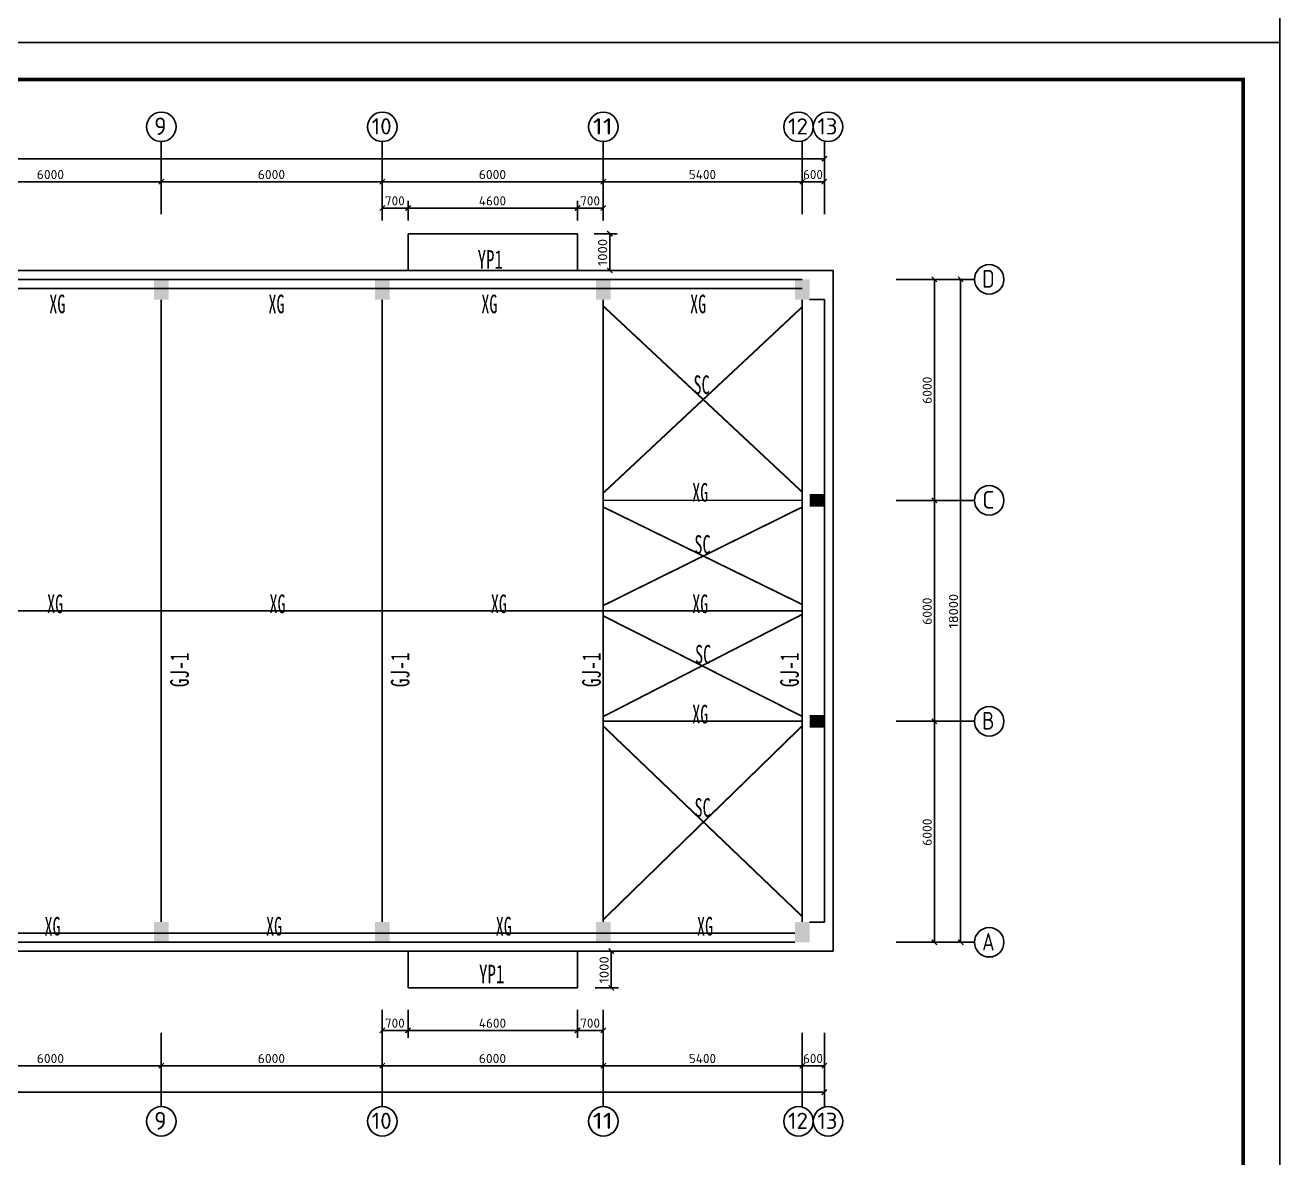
# Model space of a CAD drawing. Header units: millimetres. Extents: x 1442233 to 1526333, y -21810 to 275190.
# Drawn here: x 1492269 to 1526333, y 66704 to 97465 of the extents above; entities that cross this region are included whole.
import ezdxf
from ezdxf.enums import TextEntityAlignment as Align

# ---------------------------------------------------------------- set-up
doc = ezdxf.new("R2010")
doc.units = ezdxf.units.MM
doc.header["$LTSCALE"] = 1500
doc.linetypes.add('2', pattern=[37.999999, 29.999999, -3, 2, -3])
for name, color, linetype in [('1', 7, 'Continuous'), ('PUB_TITLE', 4, 'Continuous'), ('中文', 2, 'Continuous'), ('墙线__粗线', 7, 'Continuous'), ('尺寸线及数字', 253, 'Continuous'), ('层10104', 2, 'Continuous'), ('层411', 253, 'Continuous'), ('轴线__尺寸数字', 94, 'Continuous'), ('轴线__点划线', 94, '2'), ('轴线__轴线号和轴圈', 94, 'Continuous')]:
    doc.layers.add(name, color=color, linetype=linetype)
doc.styles.add('HZ', font='', dxfattribs={"width": 0.7, "height": 5})
doc.styles.get("Standard").update_dxf_attribs({"font": 'TSSDENG', "width": 0.75, "bigfont": 'TSSDCHN'})
doc.styles.get('HZ').set_extended_font_data('SimSun')

# ---------------------------------------------------------------- blocks, each defined once
blk = doc.blocks.new('1234')
at = {"layer": 'PUB_TITLE'}
blk.add_lwpolyline([(1825234, 779394), (1909334, 779394), (1909334, 838794), (1825234, 838794)], close=True, dxfattribs=at)
at = {"layer": 'PUB_TITLE', "const_width": 100}
blk.add_lwpolyline([(1827734, 780394), (1908334, 780394), (1908334, 837794), (1827734, 837794)], close=True, dxfattribs=at)

msp = doc.modelspace()

# ---------------------------------------------------------------- linework, layer by layer
at = {"layer": '中文'}
for p, q in [((1502666, 91800), (1502666, 90800)), ((1507266, 91800), (1507266, 90800)), ((1502666, 71320), (1502666, 72320)), ((1507266, 71320), (1507266, 72320))]:
    msp.add_line(p, q, dxfattribs=at)
at = {"layer": '墙线__粗线'}
for p, q in [((1502666, 91800), (1507266, 91800)), ((1454566, 90800), (1513366, 90800)), ((1513366, 90800), (1511866, 90800)), ((1513366, 90800), (1514206, 90800)), ((1514206, 90800), (1514206, 72560)), ((1454766, 90560), (1513366, 90560)), ((1513166, 90560), (1511866, 90560)), ((1513566, 90010), (1513966, 90010)), ((1513966, 90010), (1513966, 73110)), ((1513966, 73110), (1513966, 74360)), ((1514206, 72320), (1514206, 74360)), ((1513566, 73110), (1513966, 73110)), ((1513166, 72560), (1454566, 72560)), ((1513366, 72320), (1454566, 72320)), ((1513366, 72320), (1514206, 72320)), ((1507266, 71320), (1502666, 71320))]:
    msp.add_line(p, q, dxfattribs=at)
at = {"layer": '尺寸线及数字'}
for p, q in [((1501966, 92697), (1501966, 92163)), ((1502666, 92697), (1502666, 92163)), ((1502666, 92697), (1502666, 92163)), ((1507266, 92697), (1507266, 92163)), ((1507966, 92697), (1507966, 92163)), ((1501966, 92497), (1502666, 92497)), ((1502666, 92497), (1507266, 92497)), ((1502666, 92497), (1507266, 92497)), ((1507266, 92497), (1507966, 92497)), ((1507713, 91800), (1508342, 91800)), ((1508142, 91800), (1508142, 90800)), ((1507713, 90800), (1508342, 90800)), ((1517552, 90560), (1517866, 90560)), ((1517666, 90560), (1517666, 72560)), ((1517552, 72560), (1517866, 72560)), ((1507748, 72320), (1508381, 72320)), ((1508181, 72320), (1508181, 71320)), ((1507748, 71320), (1508381, 71320)), ((1501966, 69968), (1501966, 70721)), ((1502666, 69968), (1502666, 70721)), ((1507266, 69968), (1507266, 70721)), ((1507966, 69968), (1507966, 70721)), ((1501966, 70168), (1502666, 70168)), ((1502666, 70168), (1507266, 70168)), ((1507266, 70168), (1507966, 70168))]:
    msp.add_line(p, q, dxfattribs=at)
at = {"layer": '尺寸线及数字', "const_width": 36}
for points in [[(1501895, 92427), (1502037, 92568)], [(1502595, 92427), (1502737, 92568)], [(1502595, 92427), (1502737, 92568)], [(1507195, 92427), (1507337, 92568)], [(1507895, 92427), (1508037, 92568)], [(1508212, 91730), (1508071, 91871)], [(1508212, 90730), (1508071, 90871)], [(1517737, 90490), (1517596, 90631)], [(1517737, 72490), (1517596, 72631)], [(1508252, 72250), (1508110, 72391)], [(1508252, 71250), (1508110, 71391)], [(1501895, 70098), (1502037, 70239)], [(1502595, 70098), (1502737, 70239)], [(1507195, 70098), (1507337, 70239)], [(1507895, 70098), (1508037, 70239)]]:
    msp.add_lwpolyline(points, dxfattribs=at)
at = {"layer": '层10104', "const_width": 45}
for points in [[(1454766, 90310), (1513366, 90310)], [(1495966, 90010), (1495966, 73110)], [(1501966, 90010), (1501966, 73110)], [(1507966, 90010), (1507966, 73110)], [(1513366, 90010), (1513366, 73110)], [(1507966, 89833), (1513366, 84784)], [(1507966, 84761), (1513366, 89812)], [(1507966, 84560), (1513366, 84560)], [(1507966, 81705), (1513366, 84377)], [(1507966, 84377), (1513366, 81732)], [(1454566, 81560), (1513366, 81560)], [(1507966, 78690), (1513366, 81464)], [(1507966, 81421), (1513366, 78693)], [(1507966, 78560), (1513366, 78560)], [(1507966, 73176), (1513366, 78436)], [(1507966, 78427), (1513366, 73259)], [(1513166, 72810), (1454566, 72810)]]:
    msp.add_lwpolyline(points, dxfattribs=at)
at = {"layer": '层411'}
for points in [[(1495766, 90560), (1496166, 90560), (1495766, 90010), (1496166, 90010)], [(1501766, 90560), (1502166, 90560), (1501766, 90010), (1502166, 90010)], [(1507766, 90560), (1508166, 90560), (1507766, 90010), (1508166, 90010)], [(1513166, 90560), (1513566, 90560), (1513166, 90010), (1513566, 90010)], [(1513566, 84385), (1513566, 84735), (1513966, 84385), (1513966, 84735)], [(1513566, 78385), (1513566, 78735), (1513966, 78385), (1513966, 78735)], [(1495766, 73110), (1496166, 73110), (1495766, 72560), (1496166, 72560)], [(1501766, 73110), (1502166, 73110), (1501766, 72560), (1502166, 72560)], [(1507766, 73110), (1508166, 73110), (1507766, 72560), (1508166, 72560)], [(1513166, 73110), (1513566, 73110), (1513166, 72560), (1513566, 72560)]]:
    msp.add_solid(points, dxfattribs=at)
at = {"layer": '轴线__尺寸数字'}
for p, q in [((1513966, 93713), (1513966, 94036)), ((1453966, 93836), (1513966, 93836)), ((1489966, 93212), (1495966, 93212)), ((1495966, 93202), (1495966, 93212)), ((1495966, 93212), (1501966, 93212)), ((1495966, 93202), (1495966, 93212)), ((1501966, 93202), (1501966, 93212)), ((1501966, 93212), (1507966, 93212)), ((1501966, 93202), (1501966, 93212)), ((1507966, 93202), (1507966, 93212)), ((1507966, 93212), (1513366, 93212)), ((1507966, 93202), (1507966, 93212)), ((1513366, 93202), (1513366, 93212)), ((1513366, 93212), (1513966, 93212)), ((1513366, 93202), (1513366, 93212)), ((1513966, 93202), (1513966, 93212)), ((1516942, 90560), (1516952, 90560)), ((1516952, 90560), (1516952, 84560)), ((1516942, 84560), (1516952, 84560)), ((1516942, 84560), (1516952, 84560)), ((1516952, 84560), (1516952, 78560)), ((1516942, 78560), (1516952, 78560)), ((1516942, 78560), (1516952, 78560)), ((1516952, 78560), (1516952, 72560)), ((1516942, 72560), (1516952, 72560)), ((1489966, 69208), (1495966, 69208)), ((1495966, 69198), (1495966, 69208)), ((1495966, 69208), (1501966, 69208)), ((1495966, 69198), (1495966, 69208)), ((1501966, 69198), (1501966, 69208)), ((1501966, 69208), (1507966, 69208)), ((1501966, 69198), (1501966, 69208)), ((1507966, 69198), (1507966, 69208)), ((1507966, 69208), (1513366, 69208)), ((1507966, 69198), (1507966, 69208)), ((1513366, 69198), (1513366, 69208)), ((1513366, 69208), (1513966, 69208)), ((1513366, 69198), (1513366, 69208)), ((1513966, 69198), (1513966, 69208)), ((1453966, 68490), (1513966, 68490)), ((1513966, 68657), (1513966, 68290))]:
    msp.add_line(p, q, dxfattribs=at)
at = {"layer": '轴线__尺寸数字', "const_width": 36}
for points in [[(1513895, 93765), (1514037, 93906)], [(1495896, 93142), (1496036, 93282)], [(1495896, 93142), (1496036, 93282)], [(1501896, 93142), (1502036, 93282)], [(1501896, 93142), (1502036, 93282)], [(1507896, 93142), (1508036, 93282)], [(1507896, 93142), (1508036, 93282)], [(1513296, 93142), (1513436, 93282)], [(1513296, 93142), (1513436, 93282)], [(1513896, 93142), (1514036, 93282)], [(1517022, 90490), (1516882, 90630)], [(1517022, 84490), (1516882, 84630)], [(1517022, 84490), (1516882, 84630)], [(1517022, 78490), (1516882, 78630)], [(1517022, 78490), (1516882, 78630)], [(1517022, 72490), (1516882, 72630)], [(1495896, 69138), (1496036, 69278)], [(1495896, 69138), (1496036, 69278)], [(1501896, 69138), (1502036, 69278)], [(1501896, 69138), (1502036, 69278)], [(1507896, 69138), (1508036, 69278)], [(1507896, 69138), (1508036, 69278)], [(1513296, 69138), (1513436, 69278)], [(1513296, 69138), (1513436, 69278)], [(1513896, 69138), (1514036, 69278)], [(1513895, 68419), (1514037, 68561)]]:
    msp.add_lwpolyline(points, dxfattribs=at)
at = {"layer": '轴线__点划线'}
for p, q in [((1495966, 94302), (1495966, 93202)), ((1501966, 94302), (1501966, 93202)), ((1507966, 94302), (1507966, 93202)), ((1513366, 94302), (1513366, 93202)), ((1513966, 94302), (1513966, 93202)), ((1495966, 93202), (1495966, 92827)), ((1495966, 93202), (1495966, 92827)), ((1501966, 93202), (1501966, 92827)), ((1501966, 93202), (1501966, 92827)), ((1507966, 93202), (1507966, 92827)), ((1507966, 93202), (1507966, 92827)), ((1513366, 93202), (1513366, 92827)), ((1513366, 93202), (1513366, 92827)), ((1513966, 93202), (1513966, 92827)), ((1513966, 93202), (1513966, 92827)), ((1495966, 92331), (1495966, 92827)), ((1501966, 92331), (1501966, 92827)), ((1507966, 92331), (1507966, 92827)), ((1513366, 92331), (1513366, 92827)), ((1513966, 92331), (1513966, 92827)), ((1515919, 90560), (1516381, 90560)), ((1516942, 90560), (1516381, 90560)), ((1516942, 90560), (1516381, 90560)), ((1518042, 90560), (1516942, 90560)), ((1515919, 84560), (1516381, 84560)), ((1516942, 84560), (1516381, 84560)), ((1516942, 84560), (1516381, 84560)), ((1518042, 84560), (1516942, 84560)), ((1515919, 78560), (1516381, 78560)), ((1516942, 78560), (1516381, 78560)), ((1516942, 78560), (1516381, 78560)), ((1518042, 78560), (1516942, 78560)), ((1515919, 72560), (1516381, 72560)), ((1516942, 72560), (1516381, 72560)), ((1516942, 72560), (1516381, 72560)), ((1518042, 72560), (1516942, 72560)), ((1495966, 70099), (1495966, 69498)), ((1501966, 70099), (1501966, 69498)), ((1507966, 70099), (1507966, 69498)), ((1513366, 70099), (1513366, 69498)), ((1513966, 70099), (1513966, 69498)), ((1495966, 69198), (1495966, 69498)), ((1495966, 69198), (1495966, 69498)), ((1501966, 69198), (1501966, 69498)), ((1501966, 69198), (1501966, 69498)), ((1507966, 69198), (1507966, 69498)), ((1507966, 69198), (1507966, 69498)), ((1513366, 69198), (1513366, 69498)), ((1513366, 69198), (1513366, 69498)), ((1513966, 69198), (1513966, 69498)), ((1513966, 69198), (1513966, 69498)), ((1495966, 68098), (1495966, 69198)), ((1501966, 68098), (1501966, 69198)), ((1507966, 68098), (1507966, 69198)), ((1513366, 68098), (1513366, 69198)), ((1513966, 68098), (1513966, 69198))]:
    msp.add_line(p, q, dxfattribs=at)
at = {"layer": '轴线__轴线号和轴圈'}
for centre in [(1495966, 94702), (1501966, 94702), (1507966, 94702), (1513266, 94702), (1514066, 94702), (1518442, 90560), (1518442, 84560), (1518442, 78560), (1518442, 72560), (1495966, 67698), (1501966, 67698), (1507966, 67698), (1513266, 67698), (1514066, 67698)]:
    msp.add_circle(centre, 400, dxfattribs=at)

# ---------------------------------------------------------------- block references
at = {"layer": '1'}
for p in [(-383001, -682404), (-383001, -741804)]:
    msp.add_blockref('1234', p, dxfattribs=at)

# ---------------------------------------------------------------- texts
at = {"layer": '中文', "style": 'HZ'}
for s, width, p, p2 in [('YP1', 0.633663, (1504553, 90848), (1505241, 90848)), ('XG', 0.604861, (1492925, 89640), (1493362, 89640)), ('XG', 0.604861, (1498875, 89640), (1499312, 89640)), ('XG', 0.604861, (1504654, 89640), (1505091, 89640)), ('XG', 0.604861, (1510322, 89640), (1510759, 89640)), ('SC', 0.604861, (1510414, 87447), (1510852, 87447)), ('XG', 0.604861, (1510378, 84525), (1510815, 84525)), ('SC', 0.604861, (1510439, 83110), (1510877, 83110)), ('XG', 0.604861, (1492866, 81498), (1493303, 81498)), ('XG', 0.604861, (1498903, 81498), (1499340, 81498)), ('XG', 0.604861, (1504912, 81498), (1505349, 81498)), ('XG', 0.604861, (1510378, 81498), (1510815, 81498)), ('SC', 0.604861, (1510456, 80127), (1510893, 80127)), ('XG', 0.604861, (1510378, 78502), (1510815, 78502)), ('SC', 0.604861, (1510442, 75965), (1510879, 75965)), ('XG', 0.604861, (1492796, 72743), (1493233, 72743)), ('XG', 0.604861, (1498810, 72743), (1499247, 72743)), ('XG', 0.604861, (1505046, 72743), (1505483, 72743)), ('XG', 0.604861, (1510509, 72743), (1510947, 72743)), ('YP1', 0.633663, (1504592, 71445), (1505279, 71445))]:
    msp.add_text(s, height=505.7, dxfattribs=dict(at, width=width)).set_placement(p, p2, align=Align.FIT)
at = {"layer": '中文', "style": 'HZ', "width": 0.648065}
for p, p2 in [((1496713, 79486), (1496713, 80424)), ((1502702, 79486), (1502702, 80424)), ((1507896, 79486), (1507896, 80424)), ((1513273, 79486), (1513273, 80424))]:
    msp.add_text('GJ-1', height=505.7, rotation=90, dxfattribs=at).set_placement(p, p2, align=Align.FIT)
at = {"layer": '尺寸线及数字'}
for s, width, p, p2 in [('700', 1.040005, (1502036, 92567), (1502576, 92567)), ('4600', 1.040003, (1504586, 92567), (1505326, 92567)), ('4600', 1.040003, (1504586, 92567), (1505326, 92567)), ('700', 1.040005, (1507336, 92567), (1507876, 92567)), ('700', 1.040005, (1502036, 70238), (1502576, 70238)), ('4600', 1.040003, (1504586, 70238), (1505326, 70238)), ('700', 1.040005, (1507336, 70238), (1507876, 70238))]:
    msp.add_text(s, height=250, dxfattribs=dict(at, width=width)).set_placement(p, p2, align=Align.FIT)
for s, width, p, p2 in [('1000', 1.099432, (1508072, 90920), (1508072, 91660)), ('18000', 1.086211, (1517596, 81080), (1517596, 82020)), ('1000', 1.099432, (1508111, 71440), (1508111, 72180))]:
    msp.add_text(s, height=250, rotation=90, dxfattribs=dict(at, width=width)).set_placement(p, p2, align=Align.FIT)
at = {"layer": '轴线__尺寸数字'}
for s, width, p, p2 in [('6000', 1.040003, (1492586, 93282), (1493326, 93282)), ('6000', 1.040003, (1498586, 93282), (1499326, 93282)), ('6000', 1.040003, (1504586, 93282), (1505326, 93282)), ('5400', 1.040003, (1510286, 93282), (1511026, 93282)), ('600', 1.040005, (1513386, 93282), (1513926, 93282)), ('6000', 1.040003, (1492586, 69278), (1493326, 69278)), ('6000', 1.040003, (1498586, 69278), (1499326, 69278)), ('6000', 1.040003, (1504586, 69278), (1505326, 69278)), ('5400', 1.040003, (1510286, 69278), (1511026, 69278)), ('600', 1.040005, (1513386, 69278), (1513926, 69278))]:
    msp.add_text(s, height=250, dxfattribs=dict(at, width=width)).set_placement(p, p2, align=Align.FIT)
at = {"layer": '轴线__尺寸数字', "width": 1.039986}
for p, p2 in [((1516882, 87180), (1516882, 87920)), ((1516882, 81180), (1516882, 81920)), ((1516882, 75180), (1516882, 75920))]:
    msp.add_text('6000', height=250, rotation=90, dxfattribs=at).set_placement(p, p2, align=Align.FIT)
at = {"layer": '轴线__轴线号和轴圈'}
for s, height, width, p, p2 in [('9', 480, 1.399994, (1495774, 94476), (1496110, 94476)), ('10', 440, 1.071528, (1501678, 94495), (1502222, 94495)), ('11', 440, 1.530754, (1507678, 94495), (1508222, 94495)), ('12', 440, 1.071528, (1512978, 94495), (1513522, 94495)), ('13', 440, 1.071528, (1513778, 94495), (1514322, 94495)), ('D', 480, 1.299994, (1518250, 90335), (1518586, 90335)), ('C', 480, 1.213328, (1518250, 84335), (1518586, 84335)), ('B', 480, 1.299994, (1518250, 78335), (1518586, 78335)), ('A', 480, 1.137495, (1518250, 72335), (1518586, 72335)), ('9', 480, 1.399994, (1495774, 67473), (1496110, 67473)), ('10', 440, 1.071528, (1501678, 67492), (1502222, 67492)), ('11', 440, 1.530754, (1507678, 67492), (1508222, 67492)), ('12', 440, 1.071528, (1512978, 67492), (1513522, 67492)), ('13', 440, 1.071528, (1513778, 67492), (1514322, 67492))]:
    msp.add_text(s, height=height, dxfattribs=dict(at, width=width)).set_placement(p, p2, align=Align.FIT)

doc.saveas('drawing.dxf')
